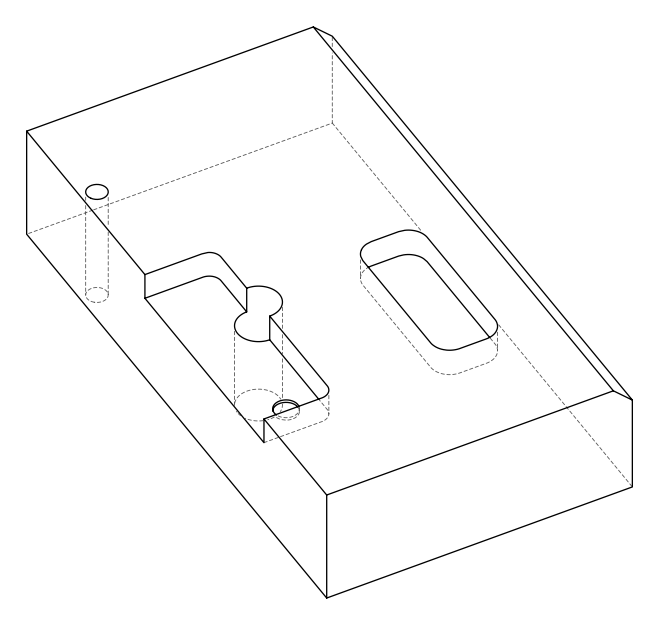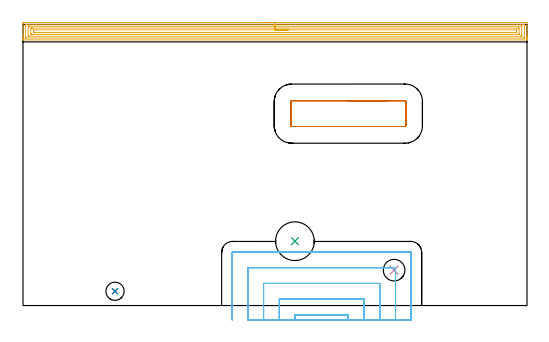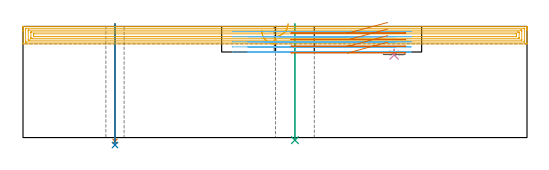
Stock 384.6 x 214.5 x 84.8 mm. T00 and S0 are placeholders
(PLAN: 7 operations, 6 tool changes, 33.6 min)
(1 DRILL_THROUGH_HOLE_FROM_SOLID_MATERIAL | STEP1HOLE | NXT0301_042 | 0.36 min | 3329 mm3)
(2 DRILL_TO_ENLARGE_THROUGH_HOLE | STEP1HOLE | UGT0301_272 | 0.37 min | 9508 mm3)
(3 INDEXABLE_INSERT_DRILL_THROUGH_HOLE_FROM_SOLID | STEP1HOLE_1 | NXT0302_030 | 0.36 min | 57921 mm3)
(4 INDEXABLE_INSERT_DRILL_BLIND_HOLE_FROM_SOLID | STEP1POCKET | NXT0302_004 | 0.02 min | 4611 mm3)
(5 AREA_MILL | FG_CHAMFER_SURFACE | UGT0205_001 | 15.65 min | 34015 mm3)
(6 MILL_OPEN_POCKET | POCKET_OPEN | UGT0201_010 | Follow Part, ap 4, ae 75% | 14.65 min | 134238 mm3)
(7 MILL_RECTANGULAR_POCKET | POCKET_RECTANGULAR_STRAIGHT | UGT0201_109 | Follow Part, ap 6.35, ae 75% | 2.23 min | 99502 mm3)
(TOOL NXT0301_042 | Carbide Drill 7.1mm [860.1-0710-057A1-MM 2214] | D7.1 PA140 FL85 Z2)
(TOOL UGT0301_272 | Twist Drill 13.9 mm | D13.9 PA118 FL108 Z2)
(TOOL NXT0302_030 | Index. Insert Drill 29.5mm [880-D2950L32-03] | D29.5 PA176 FL89 Z2)
(TOOL NXT0302_004 | Index. Insert Drill 16.5mm [880-D1650L20-05] | D16.5 PA176 FL83 Z2)
(TOOL UGT0205_001 | Chamfer Mill 20 x 3 x 45 deg. | D20 FL50 Z2)
(TOOL UGT0201_010 | End Mill 16 mm | D16 FL22 Z2)
(TOOL UGT0201_109 | End Mill 25.4 mm | D25.4 FL25 Z2)
(OP 1 DRILL_THROUGH_HOLE_FROM_SOLID_MATERIAL)
G17 G21 G94 G90
T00 M6
G54
G17 G0 G90 X70.2 Y10.9 S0 M3
G43 Z94.8 H1
G94 G81 G98 Z-2.792 F250. R86.8
G80
M5
M2
(OP 2 DRILL_TO_ENLARGE_THROUGH_HOLE)
G17 G21 G94 G90
T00 M6
G54
G17 G0 G90 X70.2 Y10.9 S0 M3
G43 Z94.8 H0
G94 G73 G98 Z-5.676 F250. Q12.925 R86.8
G80
M5
M2
(OP 3 INDEXABLE_INSERT_DRILL_THROUGH_HOLE_FROM_SOLID)
G17 G21 G94 G90
T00 M6
G54
G17 G0 G90 X207.5 Y49.1 S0 M3
G43 Z94.8 H1
G94 G81 G98 Z-2.015 F250. R86.8
G80
M5
M2
(OP 4 INDEXABLE_INSERT_DRILL_BLIND_HOLE_FROM_SOLID)
G17 G21 G94 G90
T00 M6
G54
G17 G0 G90 X283.2 Y27. S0 M3
G43 Z94.8 H1
G94 G81 G98 Z63. F250. R67.3
G80
M5
M2
(OP 5 AREA_MILL)
G17 G21 G94 G90
T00 M6
G54
G17 G0 G90 X182.3 Y216. S1061 M3
G43 Z94.8 H0
Z81.5
G94 G1 X182.338 Z80.628 F250.
X182.452 Z79.763
X182.641 Z78.912
X182.903 Z78.08
X183.237 Z77.274
X183.64 Z76.5
X184.108 Z75.764
X184.64 Z75.072
X185.229 Z74.429
X185.872 Z73.84
X186.564 Z73.308
X187.3 Z72.84
X188.074 Z72.437
X188.88 Z72.103
X189.712 Z71.841
X190.564 Z71.652
X191.428 Z71.538
X192.3 Z71.5
X383.502
X383.978 Y215.999 Z71.501
X384.45 Y215.995 Z71.503
X384.591 Y215.992 Z71.506
X384.6 Y215.53 Z71.968
Y205.819 Z81.676
Y205.281 Z82.216
Y204.936 Z82.56
Y204.398 Z83.098
Y204.053 Z83.442
Y203.362 Z84.137
Y203.068 Z84.431
Y202.711 Z84.779
X384.593 Y202.702 Z84.788
X384.426 Y202.7 Z84.8
X0.175
X0.007 Y202.703 Z84.788
X0. Y202.711 Z84.779
Y203.068 Z84.432
Y203.363 Z84.137
Y204.053 Z83.442
Y205.281 Z82.216
Y205.819 Z81.676
Y206.433 Z81.063
Y215.53 Z71.968
X0.003 Y215.801 Z71.697
X0.01 Y215.992 Z71.506
X0.203 Y215.999 Z71.499
X192.3 Y216. Z71.5
Y214.586 Z72.914
X382.254 Y214.585 Z72.915
X382.573 Y214.579 Z72.921
X382.59 Y214.475 Z73.025
X382.597 Y214.246 Z73.254
X382.599 Y213.764 Z73.736
X382.6 Y213.36 Z74.14
X382.599 Y204.936 Z82.564
X382.598 Y204.534 Z82.966
X382.59 Y204.131 Z83.369
X382.576 Y204.121 Z83.379
X382.554 Y204.118 Z83.382
X382.503 Y204.115 Z83.385
X382.399 Y204.114 Z83.386
X382.191
X2.346 Y204.115 Z83.385
X2.027 Y204.121 Z83.379
X2.01 Y204.225 Z83.275
X2.003 Y204.454 Z83.046
X2.001 Y204.936 Z82.564
X2. Y205.34 Z82.16
X2.001 Y213.764 Z73.736
X2.002 Y214.166 Z73.334
X2.01 Y214.569 Z72.931
X2.024 Y214.579 Z72.921
X2.046 Y214.582 Z72.918
X2.097 Y214.585 Z72.915
X2.201 Y214.586 Z72.914
X2.409
X192.3
Y213.172 Z74.328
X380.11 Y213.171 Z74.329
X380.404 Y213.17 Z74.33
X380.502 Y213.168 Z74.332
X380.577 Y213.165 Z74.335
X380.59 Y213.16 Z74.34
X380.594 Y213.13 Z74.37
X380.597 Y213.075 Z74.425
X380.599 Y212.881 Z74.619
X380.6 Y206.508 Z80.992
X380.599 Y205.819 Z81.681
X380.597 Y205.629 Z81.871
X380.59 Y205.562 Z81.938
X380.58 Y205.535 Z81.965
X380.55 Y205.534 Z81.966
X380.404 Y205.531 Z81.969
X379.804 Y205.529 Z81.971
X379.51 Y205.528 Z81.972
X4.49 Y205.529 Z81.971
X4.196 Y205.53 Z81.97
X4.098 Y205.532 Z81.968
X4.023 Y205.535 Z81.965
X4.01 Y205.54 Z81.96
X4.006 Y205.57 Z81.93
X4.003 Y205.625 Z81.875
X4.001 Y205.819 Z81.681
X4. Y206.012 Z81.488
X4.001 Y212.881 Z74.619
X4.003 Y213.071 Z74.429
X4.01 Y213.138 Z74.362
X4.02 Y213.165 Z74.335
X4.05 Y213.166 Z74.334
X4.196 Y213.169 Z74.331
X4.796 Y213.171 Z74.329
X5.09 Y213.172 Z74.328
X192.3
Y211.757 Z75.743
X377.968
X378.471 Y211.753 Z75.747
X378.587 Y211.75 Z75.75
X378.593 Y211.551 Z75.949
X378.6 Y211.132 Z76.368
Y207.601 Z79.899
Y207.584 Z79.916
X378.59 Y207.151 Z80.349
X378.58 Y206.949 Z80.551
X378.37 Y206.946 Z80.554
X377.723 Y206.943 Z80.557
X377.479
X6.632
X6.129 Y206.947 Z80.553
X6.014 Y206.95 Z80.55
X6.007 Y207.149 Z80.351
X6. Y207.568 Z79.932
Y211.116 Z76.384
X6.01 Y211.549 Z75.951
X6.02 Y211.751 Z75.749
X6.23 Y211.754 Z75.746
X6.877 Y211.757 Z75.743
X7.121
X192.3
Y210.343 Z77.157
X376.271 Y210.342 Z77.158
X376.42 Y210.341 Z77.159
X376.538 Y210.337 Z77.163
X376.591 Y210.333 Z77.167
X376.593 Y210.325 Z77.175
X376.596 Y210.233 Z77.267
X376.6 Y209.577 Z77.923
Y209.35 Z78.15
X376.599 Y208.694 Z78.806
X376.596 Y208.467 Z79.033
X376.593 Y208.386 Z79.114
X376.591 Y208.371 Z79.129
X376.531 Y208.364 Z79.136
X376.383 Y208.361 Z79.139
X376.159 Y208.358 Z79.142
X8.329
X8.18 Y208.359 Z79.141
X8.062 Y208.363 Z79.137
X8.009 Y208.367 Z79.133
X8.007 Y208.375 Z79.125
X8.004 Y208.467 Z79.033
X8. Y209.123 Z78.377
Y209.35 Z78.15
X8.001 Y210.005 Z77.495
X8.004 Y210.233 Z77.267
X8.007 Y210.314 Z77.186
X8.009 Y210.329 Z77.171
X8.069 Y210.336 Z77.164
X8.217 Y210.339 Z77.161
X8.441 Y210.342 Z77.158
X192.3 Y210.343 Z77.157
X193.172 Z77.195
X194.036 Z77.309
X194.888 Z77.498
X195.72 Z77.76
X196.526 Z78.094
X197.3 Z78.497
X198.036 Z78.965
X198.728 Z79.496
X199.371 Z80.086
X199.96 Z80.729
X200.492 Z81.421
X200.96 Z82.157
X201.363 Z82.931
X201.697 Z83.737
X201.959 Z84.569
X202.148 Z85.42
X202.262 Z86.285
X202.3 Z87.157
G0 Z94.8
M5
M2
(OP 6 MILL_OPEN_POCKET)
G17 G21 G94 G90
T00 M6
G54
G17 G0 G90 X248.2 Y-11. S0 M3
G43 Z94.8 H0
Z80.9
G94 G1 Y-8. F250.
Y-7.1 F500.
X207.6
Y-8.
Y-11. F250.
X260.2
Y-8.
Y4.9 F500.
X195.6
Y-8.
Y-11. F250.
X272.2
Y-8.
Y16.9 F500.
X183.6
Y-8.
Y-11. F250.
X284.2
Y-8.
Y28.9 F500.
X171.6
Y-8.
Y-11. F250.
X296.2
Y-8.
Y40.6 F500.
G3 X295.9 Y40.9 R0.3
G1 X159.9
G3 X159.6 Y40.6 R0.3
G1 Y-8.
Y-11. F250.
G0 X248.2 Z77.
G1 Y-8.
Y-7.1 F500.
X207.6
Y-8.
Y-11. F250.
X260.2
Y-8.
Y4.9 F500.
X195.6
Y-8.
Y-11. F250.
X272.2
Y-8.
Y16.9 F500.
X183.6
Y-8.
Y-11. F250.
X284.2
Y-8.
Y28.9 F500.
X171.6
Y-8.
Y-11. F250.
X296.2
Y-8.
Y40.6 F500.
G3 X295.9 Y40.9 R0.3
G1 X159.9
G3 X159.6 Y40.6 R0.3
G1 Y-8.
Y-11. F250.
G0 X248.2 Z73.1
G1 Y-8.
Y-7.1 F500.
X207.6
Y-8.
Y-11. F250.
X260.2
Y-8.
Y4.9 F500.
X195.6
Y-8.
Y-11. F250.
X272.2
Y-8.
Y16.9 F500.
X183.6
Y-8.
Y-11. F250.
X284.2
Y-8.
Y28.9 F500.
X171.6
Y-8.
Y-11. F250.
X296.2
Y-8.
Y40.6 F500.
G3 X295.9 Y40.9 R0.3
G1 X159.9
G3 X159.6 Y40.6 R0.3
G1 Y-8.
Y-11. F250.
G0 X248.2 Z69.2
G1 Y-8.
Y-7.1 F500.
X207.6
Y-8.
Y-11. F250.
X260.2
Y-8.
Y4.9 F500.
X195.6
Y-8.
Y-11. F250.
X272.2
Y-8.
Y16.9 F500.
X183.6
Y-8.
Y-11. F250.
X284.2
Y-8.
Y28.9 F500.
X171.6
Y-8.
Y-11. F250.
X296.2
Y-8.
Y40.6 F500.
G3 X295.9 Y40.9 R0.3
G1 X159.9
G3 X159.6 Y40.6 R0.3
G1 Y-8.
Y-11. F250.
G0 X248.2 Z65.3
G1 Y-8.
Y-7.1 F500.
X207.6
Y-8.
Y-11. F250.
X260.2
Y-8.
Y4.9 F500.
X195.6
Y-8.
Y-11. F250.
X272.2
Y-8.
Y16.9 F500.
X183.6
Y-8.
Y-11. F250.
X284.2
Y-8.
Y28.9 F500.
X171.6
Y-8.
Y-11. F250.
X296.2
Y-8.
Y40.6 F500.
G3 X295.9 Y40.9 R0.3
G1 X159.9
G3 X159.6 Y40.6 R0.3
G1 Y-8.
Y-11. F250.
G0 Z94.8
M5
M2
(OP 7 MILL_RECTANGULAR_POCKET)
G17 G21 G94 G90
T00 M6
G54
G17 G0 G90 X278.2 Y156.3 S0 M3
G43 Z94.8 H0
Z87.8
G94 G1 X248.25 Z79.775 F250.
X205. F500.
G3 X204.4 Y155.7 R0.6
G1 Y137.2
G3 X205. Y136.6 R0.6
G1 X291.5
G3 X292.1 Y137.2 R0.6
G1 Y155.7
G3 X291.5 Y156.3 R0.6
G1 X248.25
X247.25
G0 X278.2 Z82.775
G1 X248.25 Z74.75 F250.
X205. F500.
G3 X204.4 Y155.7 R0.6
G1 Y137.2
G3 X205. Y136.6 R0.6
G1 X291.5
G3 X292.1 Y137.2 R0.6
G1 Y155.7
G3 X291.5 Y156.3 R0.6
G1 X248.25
X247.25
G0 X278.2 Z77.75
G1 X248.25 Z69.725 F250.
X205. F500.
G3 X204.4 Y155.7 R0.6
G1 Y137.2
G3 X205. Y136.6 R0.6
G1 X291.5
G3 X292.1 Y137.2 R0.6
G1 Y155.7
G3 X291.5 Y156.3 R0.6
G1 X248.25
X247.25
G0 X278.2 Z72.725
G1 X248.25 Z64.7 F250.
X205. F500.
G3 X204.4 Y155.7 R0.6
G1 Y137.2
G3 X205. Y136.6 R0.6
G1 X291.5
G3 X292.1 Y137.2 R0.6
G1 Y155.7
G3 X291.5 Y156.3 R0.6
G1 X248.25
X247.25
G0 Z94.8
M5
M2
